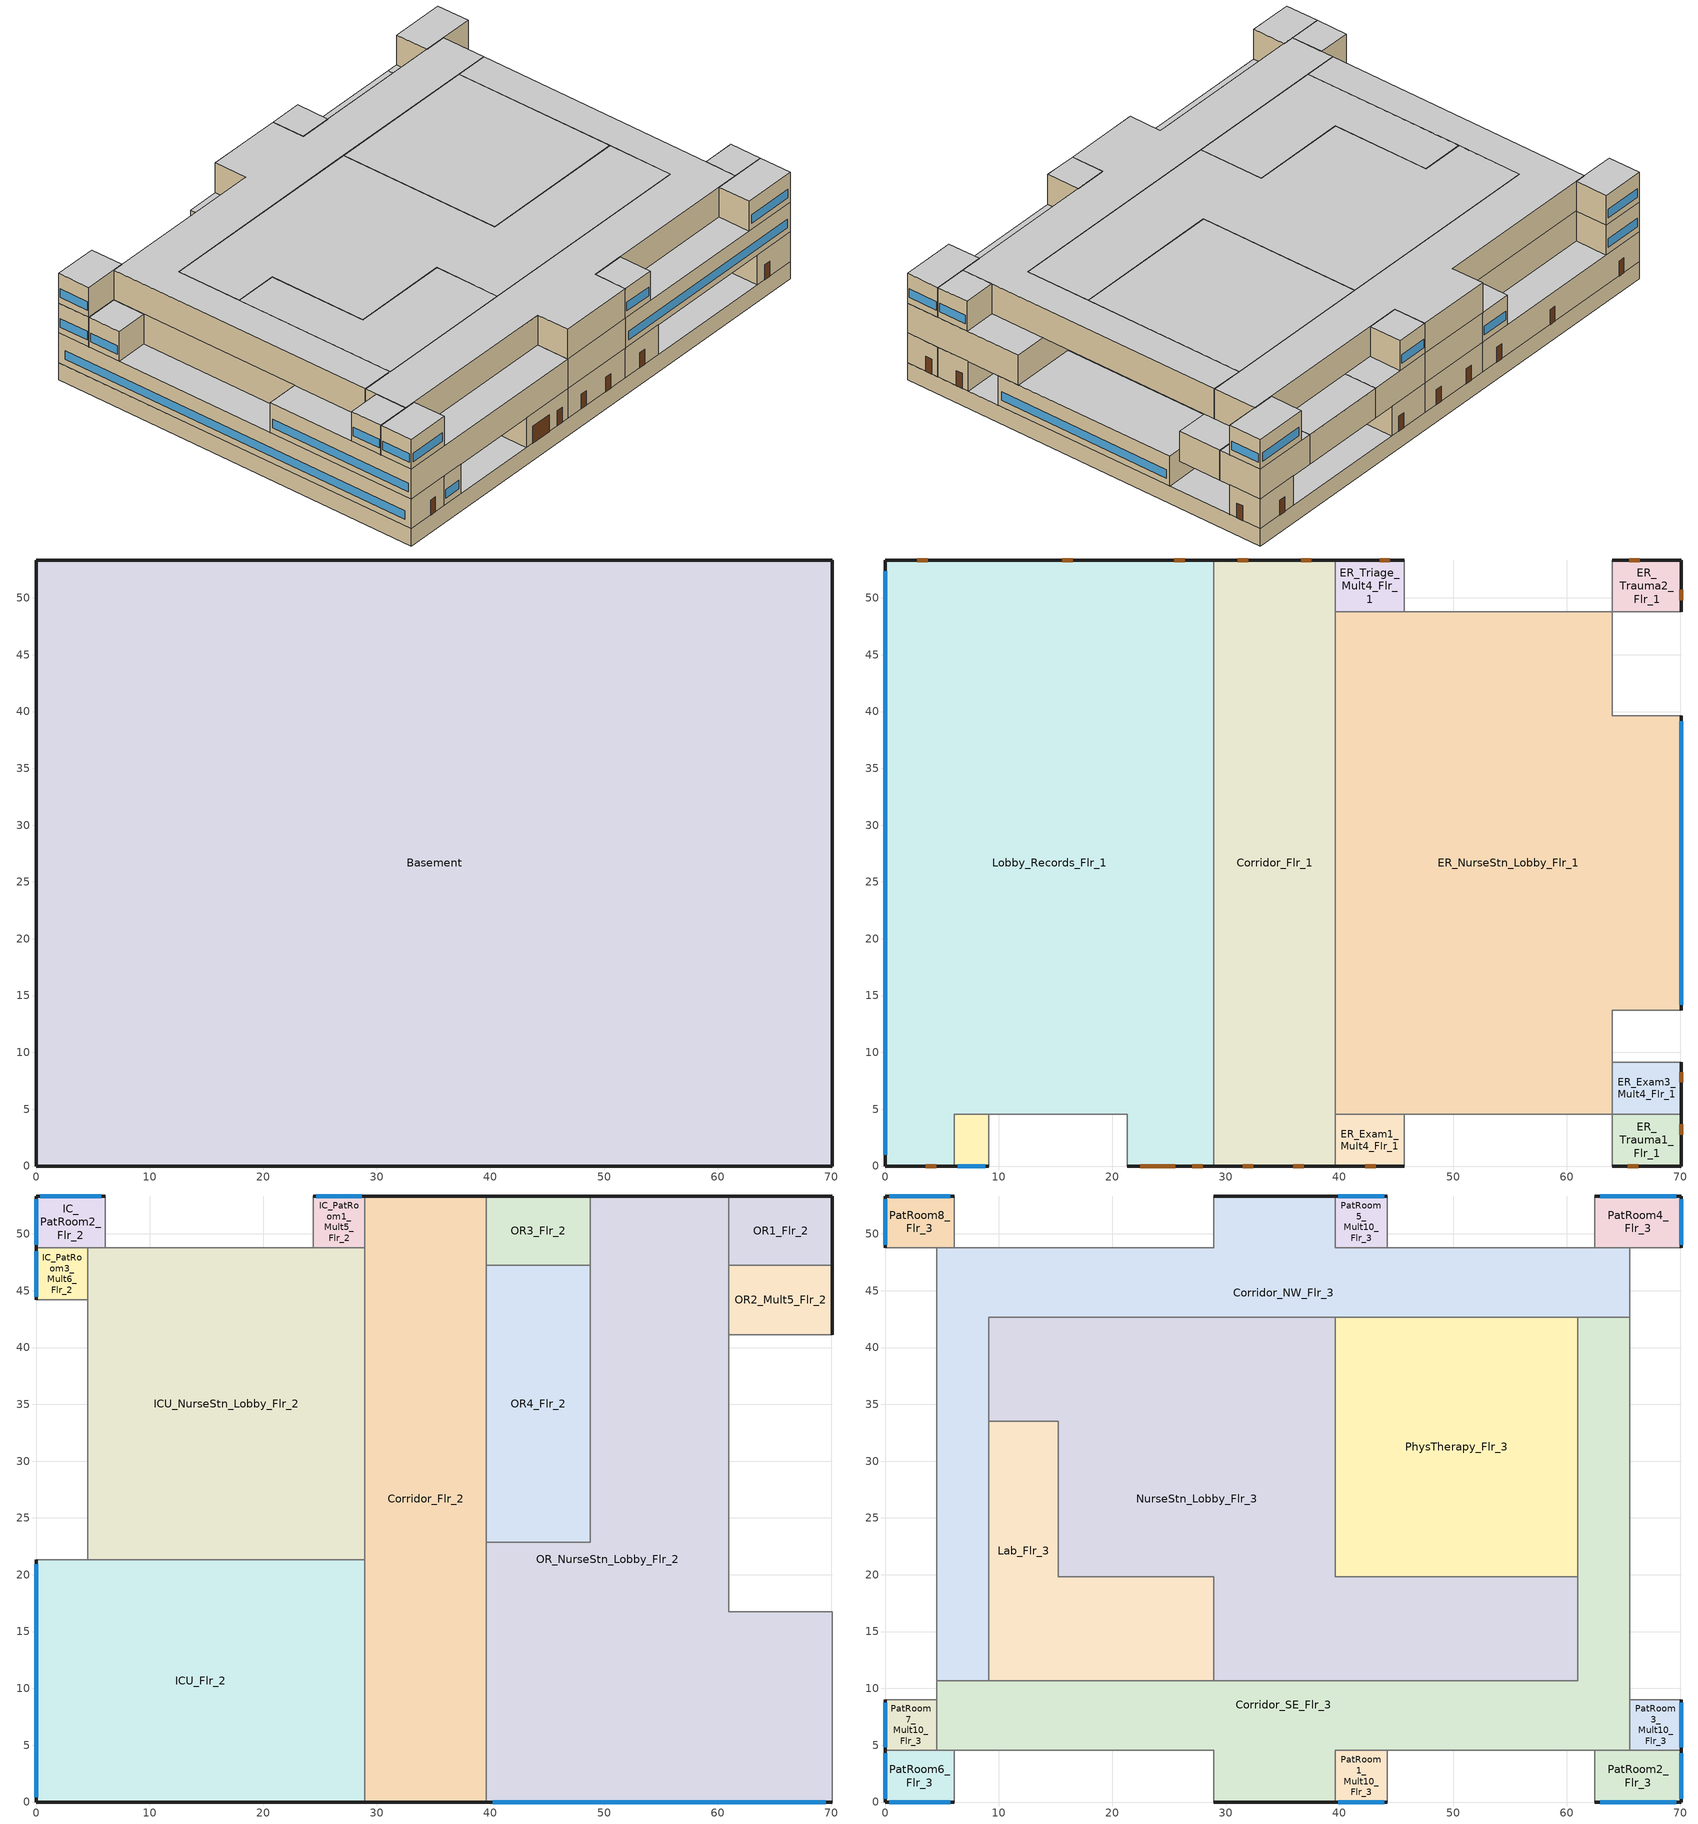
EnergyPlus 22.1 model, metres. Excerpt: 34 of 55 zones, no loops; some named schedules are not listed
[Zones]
Basement
 floor adiabatic (ext_slab_8in_with_carpet): 70.1,53.34 70.1,0 0,0 0,53.34 z-2.44
 wall ground (Basement_Wall_North_Cfactor): 70.1,53.34 0,53.34 z-2.44:0
 wall ground (Basement_Wall_East_Cfactor): 70.1,0 70.1,53.34 z-2.44:0
 wall ground (Basement_Wall_South_Cfactor): 0,0 70.1,0 z-2.44:0
 wall ground (Basement_Wall_West_Cfactor): 0,53.34 0,0 z-2.44:0
 ceiling adiabatic (int_slab_ceiling): 0,0 70.1,0 70.1,53.34 0,53.34 z0
ER_Exam1_Mult4_Flr_1
 floor adiabatic (int_slab_floor): 45.72,4.57 45.72,0 39.62,0 39.62,4.57 z0
 wall outside (nonres_ext_wall_grd): 39.62,0 45.72,0 z0:4.27
 wall adiabatic (int_wall): 45.72,0 45.72,4.57 39.62,4.57 39.62,0 z0:4.27
 door (Swinging Door_con): 42.29,0 43.2,0 z0:2.13
 ceiling adiabatic (int_slab_ceiling): 39.62,4.57 39.62,0 45.72,0 45.72,4.57 z4.27
ER_Trauma1_Flr_1
 floor adiabatic (int_slab_floor): 70.1,4.57 70.1,0 64.01,0 64.01,4.57 z0
 wall outside (nonres_ext_wall_grd): 64.01,0 70.1,0 70.1,4.57 z0:4.27
 wall adiabatic (int_wall): 70.1,4.57 64.01,4.57 64.01,0 z0:4.27
 door (Swinging Door_con): 70.1,2.76 70.1,3.67 / 65.38,0 66.29,0 z0:2.13
 ceiling adiabatic (int_slab_ceiling): 64.01,4.57 64.01,0 70.1,0 70.1,4.57 z4.27
ER_Exam3_Mult4_Flr_1
 floor adiabatic (int_slab_floor): 70.1,9.14 70.1,4.57 64.01,4.57 64.01,9.14 z0
 wall outside (nonres_ext_wall_grd): 70.1,4.57 70.1,9.14 z0:4.27
 wall adiabatic (int_wall): 70.1,9.14 64.01,9.14 64.01,4.57 70.1,4.57 z0:4.27
 door (Swinging Door_con): 70.1,7.36 70.1,8.27 z0:2.13
 ceiling adiabatic (int_slab_ceiling): 64.01,9.14 64.01,4.57 70.1,4.57 70.1,9.14 z4.27
ER_Trauma2_Flr_1
 floor adiabatic (int_slab_floor): 70.1,53.34 70.1,48.77 64.01,48.77 64.01,53.34 z0
 wall outside (nonres_ext_wall_grd): 70.1,48.77 70.1,53.34 64.01,53.34 z0:4.27
 wall adiabatic (int_wall): 64.01,53.34 64.01,48.77 70.1,48.77 z0:4.27
 door (Swinging Door_con): 70.1,49.79 70.1,50.7 / 66.43,53.34 65.52,53.34 z0:2.13
 ceiling adiabatic (int_slab_ceiling): 64.01,53.34 64.01,48.77 70.1,48.77 70.1,53.34 z4.27
ER_Triage_Mult4_Flr_1
 floor adiabatic (int_slab_floor): 45.72,53.34 45.72,48.77 39.62,48.77 39.62,53.34 z0
 wall outside (nonres_ext_wall_grd): 45.72,53.34 39.62,53.34 z0:4.27
 wall adiabatic (int_wall): 39.62,53.34 39.62,48.77 45.72,48.77 45.72,53.34 z0:4.27
 door (Swinging Door_con): 44.45,53.34 43.53,53.34 z0:2.13
 ceiling adiabatic (int_slab_ceiling): 39.62,53.34 39.62,48.77 45.72,48.77 45.72,53.34 z4.27
Office1_Mult4_Flr_1
 floor adiabatic (int_slab_floor): 9.14,4.57 9.14,0 6.1,0 6.1,4.57 z0
 wall outside (nonres_ext_wall_grd): 6.1,0 9.14,0 z0:4.27
 wall adiabatic (int_wall): 9.14,0 9.14,4.57 6.1,4.57 6.1,0 z0:4.27
 window (NonresWindow_U_0.456_SHGC_East_0.249): 6.41,0 8.84,0 z0.91:2.13
 ceiling adiabatic (int_slab_ceiling): 6.1,4.57 6.1,0 9.14,0 9.14,4.57 z4.27
Lobby_Records_Flr_1
 floor adiabatic (int_slab_floor): 0,0 0,53.34 28.96,53.34 28.96,0 21.34,0 21.34,4.57 6.1,4.57 6.1,0 z0
 wall outside (nonres_ext_wall_grd): 28.96,53.34 0,53.34 0,0 6.1,0 / 21.34,0 28.96,0 z0:4.27
 wall adiabatic (int_wall): 6.1,0 6.1,4.57 21.34,4.57 21.34,0 z0:4.27
 wall to Corridor_Flr_1 (Air_Wall): 28.96,15.24 28.96,53.34 z0:4.27
 wall to Corridor_Flr_1 (int_wall): 28.96,0 28.96,15.24 z0:4.27
 window (NonresWindow_U_0.248_SHGC_South_0.21): 0,52.34 0,1 z0.91:2.13
 door (Swinging Door_con): 3.59,0 4.5,0 / 27.05,0 27.97,0 / 26.37,53.34 25.46,53.34 / 3.75,53.34 2.84,53.34 / 16.51,53.34 15.59,53.34 z0:2.13
 door (Overhead Door_con): 22.48,0 25.53,0 z0:2.44
 ceiling adiabatic (int_slab_ceiling): 0,0 6.1,0 6.1,4.57 21.34,4.57 21.34,0 28.96,0 28.96,53.34 0,53.34 z4.27
Corridor_Flr_1
 floor adiabatic (int_slab_floor): 39.62,53.34 39.62,0 28.96,0 28.96,53.34 z0
 wall outside (nonres_ext_wall_grd): 39.62,53.34 28.96,53.34 / 28.96,0 39.62,0 z0:4.27
 wall adiabatic (int_wall): 39.62,0 39.62,53.34 z0:4.27
 door (Swinging Door_con): 35.95,0 36.87,0 / 31.97,53.34 31.05,53.34 / 31.5,0 32.41,0 / 37.53,53.34 36.62,53.34 z0:2.13
 ceiling adiabatic (int_slab_ceiling): 28.96,53.34 28.96,0 39.62,0 39.62,53.34 z4.27
ER_NurseStn_Lobby_Flr_1
 floor adiabatic (int_slab_floor): 39.62,4.57 39.62,48.77 64.01,48.77 64.01,39.62 70.1,39.62 70.1,13.72 64.01,13.72 64.01,4.57 z0
 wall outside (nonres_ext_wall_grd): 70.1,13.72 70.1,39.62 z0:4.27
 wall adiabatic (int_wall): 70.1,39.62 64.01,39.62 64.01,48.77 39.62,48.77 39.62,4.57 64.01,4.57 64.01,13.72 70.1,13.72 z0:4.27
 window (NonresWindow_U_0.248_SHGC_North_0.21): 70.1,14.2 70.1,39.14 z0.91:2.13
 ceiling adiabatic (int_slab_ceiling): 39.62,4.57 64.01,4.57 64.01,13.72 70.1,13.72 70.1,39.62 64.01,39.62 64.01,48.77 39.62,48.77 z4.27
OR1_Flr_2
 floor adiabatic (int_slab_floor): 70.1,53.34 70.1,47.24 60.96,47.24 60.96,53.34 z4.27
 wall outside (nonres_ext_wall_mid): 70.1,47.24 70.1,53.34 60.96,53.34 z4.27:8.54
 wall adiabatic (int_wall): 60.96,53.34 60.96,47.24 70.1,47.24 z4.27:8.54
 ceiling adiabatic (int_slab_ceiling): 60.96,53.34 60.96,47.24 70.1,47.24 70.1,53.34 z8.54
OR2_Mult5_Flr_2
 floor adiabatic (int_slab_floor): 70.1,47.24 70.1,41.15 60.96,41.15 60.96,47.24 z4.27
 wall outside (nonres_ext_wall_mid): 70.1,41.15 70.1,47.24 z4.27:8.54
 wall adiabatic (int_wall): 70.1,47.24 60.96,47.24 60.96,41.15 70.1,41.15 z4.27:8.54
 ceiling adiabatic (int_slab_ceiling): 60.96,47.24 60.96,41.15 70.1,41.15 70.1,47.24 z8.54
OR3_Flr_2
 floor adiabatic (int_slab_floor): 48.77,53.34 48.77,47.24 39.62,47.24 39.62,53.34 z4.27
 wall outside (nonres_ext_wall_mid): 48.77,53.34 39.62,53.34 z4.27:8.54
 wall adiabatic (int_wall): 39.62,53.34 39.62,47.24 48.77,47.24 48.77,53.34 z4.27:8.54
 ceiling adiabatic (int_slab_ceiling): 39.62,53.34 39.62,47.24 48.77,47.24 48.77,53.34 z8.54
OR4_Flr_2
 floor adiabatic (int_slab_floor): 48.77,47.24 48.77,22.86 39.62,22.86 39.62,47.24 z4.27
 wall adiabatic (int_wall): 48.77,47.24 39.62,47.24 39.62,22.86 48.77,22.86 48.77,47.24 z4.27:8.54
 ceiling adiabatic (int_slab_ceiling): 39.62,47.24 39.62,22.86 48.77,22.86 48.77,47.24 z8.54
IC_PatRoom1_Mult5_Flr_2
 floor adiabatic (int_slab_floor): 28.96,53.34 28.96,48.77 24.38,48.77 24.38,53.34 z4.27
 wall outside (nonres_ext_wall_mid): 28.96,53.34 24.38,53.34 z4.27:8.54
 wall adiabatic (int_wall): 24.38,53.34 24.38,48.77 28.96,48.77 28.96,53.34 z4.27:8.54
 window (NonresWindow_U_0.248_SHGC_West_0.21): 28.68,53.34 24.66,53.34 z5.18:6.4
 ceiling adiabatic (int_slab_ceiling): 24.38,53.34 24.38,48.77 28.96,48.77 28.96,53.34 z8.54
IC_PatRoom2_Flr_2
 floor adiabatic (int_slab_floor): 6.1,53.34 6.1,48.77 0,48.77 0,53.34 z4.27
 wall outside (nonres_ext_wall_mid): 6.1,53.34 0,53.34 0,48.77 z4.27:8.54
 wall adiabatic (int_wall): 0,48.77 6.1,48.77 6.1,53.34 z4.27:8.54
 window (NonresWindow_U_0.248_SHGC_West_0.21): 5.73,53.34 0.37,53.34 z5.18:6.4
 window (NonresWindow_U_0.248_SHGC_South_0.21): 0,53.07 0,49.04 z5.18:6.4
 ceiling adiabatic (int_slab_ceiling): 0,53.34 0,48.77 6.1,48.77 6.1,53.34 z8.54
IC_PatRoom3_Mult6_Flr_2
 floor adiabatic (int_slab_floor): 4.57,48.77 4.57,44.2 0,44.2 0,48.77 z4.27
 wall outside (nonres_ext_wall_mid): 0,48.77 0,44.2 z4.27:8.54
 wall adiabatic (int_wall): 0,44.2 4.57,44.2 4.57,48.77 0,48.77 z4.27:8.54
 window (NonresWindow_U_0.248_SHGC_South_0.21): 0,48.49 0,44.47 z5.18:6.4
 ceiling adiabatic (int_slab_ceiling): 0,48.77 0,44.2 4.57,44.2 4.57,48.77 z8.54
ICU_Flr_2
 floor adiabatic (int_slab_floor): 28.96,21.34 28.96,0 0,0 0,21.34 z4.27
 wall outside (nonres_ext_wall_mid): 0,21.34 0,0 28.96,0 z4.27:8.54
 wall adiabatic (int_wall): 28.96,0 28.96,21.34 0,21.34 z4.27:8.54
 window (NonresWindow_U_0.248_SHGC_South_0.21): 0,20.94 0,0.4 z5.18:6.4
 ceiling adiabatic (int_slab_ceiling): 0,21.34 0,0 28.96,0 28.96,21.34 z8.54
ICU_NurseStn_Lobby_Flr_2
 floor adiabatic (int_slab_floor): 4.57,21.34 4.57,48.77 28.96,48.77 28.96,21.34 z4.27
 wall adiabatic (int_wall): 28.96,48.77 4.57,48.77 4.57,21.34 28.96,21.34 28.96,48.77 z4.27:8.54
 ceiling adiabatic (int_slab_ceiling): 4.57,21.34 28.96,21.34 28.96,48.77 4.57,48.77 z8.54
Corridor_Flr_2
 floor adiabatic (int_slab_floor): 39.62,53.34 39.62,0 28.96,0 28.96,53.34 z4.27
 wall outside (nonres_ext_wall_mid): 39.62,53.34 28.96,53.34 / 28.96,0 39.62,0 z4.27:8.54
 wall adiabatic (int_wall): 39.62,0 39.62,53.34 / 28.96,53.34 28.96,0 z4.27:8.54
 ceiling adiabatic (int_slab_ceiling): 28.96,53.34 28.96,0 39.62,0 39.62,53.34 z8.54
OR_NurseStn_Lobby_Flr_2
 floor adiabatic (int_slab_floor): 39.62,0 39.62,22.86 48.77,22.86 48.77,53.34 60.96,53.34 60.96,16.76 70.1,16.76 70.1,0 z4.27
 wall outside (nonres_ext_wall_mid): 60.96,53.34 48.77,53.34 / 39.62,0 70.1,0 z4.27:8.54
 wall adiabatic (int_wall): 48.77,53.34 48.77,22.86 39.62,22.86 39.62,0 / 70.1,0 70.1,16.76 60.96,16.76 60.96,53.34 z4.27:8.54
 window (NonresWindow_U_0.456_SHGC_East_0.249): 40.2,0 69.53,0 z5.18:6.4
 ceiling adiabatic (int_slab_ceiling): 39.62,0 70.1,0 70.1,16.76 60.96,16.76 60.96,53.34 48.77,53.34 48.77,22.86 39.62,22.86 z8.54
PatRoom1_Mult10_Flr_3
 floor adiabatic (int_slab_floor): 44.2,4.57 44.2,0 39.62,0 39.62,4.57 z8.54
 wall outside (res_ext_wall_mid): 39.62,0 44.2,0 z8.54:12.8
 wall adiabatic (int_wall): 44.2,0 44.2,4.57 39.62,4.57 39.62,0 z8.54:12.8
 window (ResWindow_U_0.456_SHGC_East_0.249): 39.9,0 43.92,0 z9.45:10.67
 ceiling adiabatic (int_slab_ceiling): 39.62,4.57 39.62,0 44.2,0 44.2,4.57 z12.8
PatRoom2_Flr_3
 floor adiabatic (int_slab_floor): 70.1,4.57 70.1,0 62.48,0 62.48,4.57 z8.54
 wall outside (res_ext_wall_mid): 62.48,0 70.1,0 70.1,4.57 z8.54:12.8
 wall adiabatic (int_wall): 70.1,4.57 62.48,4.57 62.48,0 z8.54:12.8
 window (ResWindow_U_0.248_SHGC_North_0.21): 70.1,0.27 70.1,4.3 z9.45:10.67
 window (ResWindow_U_0.456_SHGC_East_0.249): 62.94,0 69.65,0 z9.45:10.67
 ceiling adiabatic (int_slab_ceiling): 62.48,4.57 62.48,0 70.1,0 70.1,4.57 z12.8
PatRoom3_Mult10_Flr_3
 floor adiabatic (int_slab_floor): 70.1,8.99 70.1,4.57 65.53,4.57 65.53,8.99 z8.54
 wall outside (res_ext_wall_mid): 70.1,4.57 70.1,8.99 z8.54:12.8
 wall adiabatic (int_wall): 70.1,8.99 65.53,8.99 65.53,4.57 70.1,4.57 z8.54:12.8
 window (ResWindow_U_0.248_SHGC_North_0.21): 70.1,4.84 70.1,8.73 z9.45:10.67
 ceiling adiabatic (int_slab_ceiling): 65.53,8.99 65.53,4.57 70.1,4.57 70.1,8.99 z12.8
PatRoom4_Flr_3
 floor adiabatic (int_slab_floor): 70.1,53.34 70.1,48.77 62.48,48.77 62.48,53.34 z8.54
 wall outside (res_ext_wall_mid): 70.1,48.77 70.1,53.34 62.48,53.34 z8.54:12.8
 wall adiabatic (int_wall): 62.48,53.34 62.48,48.77 70.1,48.77 z8.54:12.8
 window (ResWindow_U_0.248_SHGC_West_0.21): 69.65,53.34 62.94,53.34 z9.45:10.67
 window (ResWindow_U_0.248_SHGC_North_0.21): 70.1,49.04 70.1,53.07 z9.45:10.67
 ceiling adiabatic (int_slab_ceiling): 62.48,53.34 62.48,48.77 70.1,48.77 70.1,53.34 z12.8
PatRoom5_Mult10_Flr_3
 floor adiabatic (int_slab_floor): 44.2,53.34 44.2,48.77 39.62,48.77 39.62,53.34 z8.54
 wall outside (res_ext_wall_mid): 44.2,53.34 39.62,53.34 z8.54:12.8
 wall adiabatic (int_wall): 39.62,53.34 39.62,48.77 44.2,48.77 44.2,53.34 z8.54:12.8
 window (ResWindow_U_0.248_SHGC_West_0.21): 43.92,53.34 39.9,53.34 z9.45:10.67
 ceiling adiabatic (int_slab_ceiling): 39.62,53.34 39.62,48.77 44.2,48.77 44.2,53.34 z12.8
PhysTherapy_Flr_3
 floor adiabatic (int_slab_floor): 60.96,42.67 60.96,19.81 39.62,19.81 39.62,42.67 z8.54
 wall to Corridor_NW_Flr_3 (int_wall): 60.96,42.67 39.62,42.67 z8.54:12.8
 wall to Corridor_SE_Flr_3 (int_wall): 60.96,19.81 60.96,42.67 z8.54:12.8
 wall to NurseStn_Lobby_Flr_3 (int_wall): 39.62,42.67 39.62,19.81 60.96,19.81 z8.54:12.8
 ceiling adiabatic (int_slab_ceiling): 39.62,42.67 39.62,19.81 60.96,19.81 60.96,42.67 z12.8
PatRoom6_Flr_3
 floor adiabatic (int_slab_floor): 6.1,4.57 6.1,0 0,0 0,4.57 z8.54
 wall outside (res_ext_wall_mid): 0,4.57 0,0 6.1,0 z8.54:12.8
 wall adiabatic (int_wall): 6.1,0 6.1,4.57 0,4.57 z8.54:12.8
 window (ResWindow_U_0.456_SHGC_East_0.249): 0.37,0 5.73,0 z9.45:10.67
 window (ResWindow_U_0.248_SHGC_South_0.21): 0,4.3 0,0.27 z9.45:10.67
 ceiling adiabatic (int_slab_ceiling): 0,4.57 0,0 6.1,0 6.1,4.57 z12.8
PatRoom7_Mult10_Flr_3
 floor adiabatic (int_slab_floor): 4.57,8.99 4.57,4.57 0,4.57 0,8.99 z8.54
 wall outside (res_ext_wall_mid): 0,8.99 0,4.57 z8.54:12.8
 wall adiabatic (int_wall): 0,4.57 4.57,4.57 4.57,8.99 0,8.99 z8.54:12.8
 window (ResWindow_U_0.248_SHGC_South_0.21): 0,8.73 0,4.84 z9.45:10.67
 ceiling adiabatic (int_slab_ceiling): 0,8.99 0,4.57 4.57,4.57 4.57,8.99 z12.8
PatRoom8_Flr_3
 floor adiabatic (int_slab_floor): 6.1,53.34 6.1,48.77 0,48.77 0,53.34 z8.54
 wall outside (res_ext_wall_mid): 6.1,53.34 0,53.34 0,48.77 z8.54:12.8
 wall adiabatic (int_wall): 0,48.77 6.1,48.77 6.1,53.34 z8.54:12.8
 window (ResWindow_U_0.248_SHGC_West_0.21): 5.73,53.34 0.37,53.34 z9.45:10.67
 window (ResWindow_U_0.248_SHGC_South_0.21): 0,53.07 0,49.04 z9.45:10.67
 ceiling adiabatic (int_slab_ceiling): 0,53.34 0,48.77 6.1,48.77 6.1,53.34 z12.8
NurseStn_Lobby_Flr_3
 floor adiabatic (int_slab_floor): 9.14,42.67 39.62,42.67 39.62,19.81 60.96,19.81 60.96,10.67 28.96,10.67 28.96,19.81 15.24,19.81 15.24,33.53 9.14,33.53 z8.54
 wall to Corridor_NW_Flr_3 (Air_Wall): 39.62,42.67 9.14,42.67 9.14,33.53 z8.54:12.8
 wall to Corridor_SE_Flr_3 (Air_Wall): 28.96,10.67 60.96,10.67 60.96,19.81 z8.54:12.8
 wall to Lab_Flr_3 (int_wall): 9.14,33.53 15.24,33.53 15.24,19.81 28.96,19.81 28.96,10.67 z8.54:12.8
 ceiling adiabatic (int_slab_ceiling): 9.14,42.67 9.14,33.53 15.24,33.53 15.24,19.81 28.96,19.81 28.96,10.67 60.96,10.67 60.96,19.81 39.62,19.81 39.62,42.67 z12.8
Lab_Flr_3
 floor adiabatic (int_slab_floor): 9.14,33.53 15.24,33.53 15.24,19.81 28.96,19.81 28.96,10.67 9.14,10.67 z8.54
 wall to Corridor_SE_Flr_3 (int_wall): 9.14,10.67 28.96,10.67 z8.54:12.8
 wall to Corridor_NW_Flr_3 (int_wall): 9.14,33.58 9.14,10.67 z8.54:12.8
 ceiling adiabatic (int_slab_ceiling): 9.14,33.53 9.14,10.67 28.96,10.67 28.96,19.81 15.24,19.81 15.24,33.53 z12.8
Corridor_SE_Flr_3
 floor adiabatic (int_slab_floor): 4.57,4.57 4.57,10.67 60.96,10.67 60.96,42.67 65.53,42.67 65.53,4.57 39.62,4.57 39.62,0 28.96,0 28.96,4.57 z8.54
 wall outside (nonres_ext_wall_mid): 28.96,0 39.62,0 z8.54:12.8
 wall adiabatic (int_wall): 39.62,0 39.62,4.57 65.53,4.57 65.53,42.67 / 4.57,10.67 4.57,4.57 28.96,4.57 28.96,0 z8.54:12.8
 wall to Corridor_NW_Flr_3 (Air_Wall): 65.53,42.67 60.96,42.67 / 9.14,10.67 4.57,10.67 z8.54:12.8
 ceiling adiabatic (int_slab_ceiling): 4.57,4.57 28.96,4.57 28.96,0 39.62,0 39.62,4.57 65.53,4.57 65.53,42.67 60.96,42.67 60.96,10.67 4.57,10.67 z12.8
Corridor_NW_Flr_3
 floor adiabatic (int_slab_floor): 4.57,10.67 4.57,48.77 28.96,48.77 28.96,53.34 39.62,53.34 39.62,48.77 65.53,48.77 65.53,42.67 9.14,42.67 9.14,10.67 z8.54
 wall outside (nonres_ext_wall_mid): 39.62,53.34 28.96,53.34 z8.54:12.8
 wall adiabatic (int_wall): 65.53,42.67 65.53,48.77 39.62,48.77 39.62,53.34 / 28.96,53.34 28.96,48.77 4.57,48.77 4.57,10.67 z8.54:12.8
 ceiling adiabatic (int_slab_ceiling): 4.57,10.67 9.14,10.67 9.14,42.67 65.53,42.67 65.53,48.77 39.62,48.77 39.62,53.34 28.96,53.34 28.96,48.77 4.57,48.77 z12.8
[Building]
Hospital: North Axis {deg}=-90; Terrain=City; Loads Convergence Tolerance Value {W}=0.04; Temperature Convergence Tolerance Value {deltaC}=0.2; Solar Distribution=FullInteriorAndExterior; Maximum Number of Warmup Days=25; Minimum Number of Warmup Days=6
[Site:Location]
Site:Location=Tampa-MacDill.AFB_FL_USA WMO=747880; Latitude {N+ S-}=27.85; Longitude {W- E+}=-82.52; Time Zone Relative to GMT {GMT+/-}=-5; Elevation {m}=8
[SizingPeriod:DesignDay] Day of Month=21; Dry-Bulb Temperature Range Modifier Type=DefaultMultipliers; Humidity Condition Type=Wetbulb; Barometric Pressure {Pa}=101229; Rain {Yes/No}=No; Snow on ground {Yes/No}=No; Daylight Savings Time Indicator=No
Name | Month | Day Type | Maximum Dry-Bulb Temperature {C} | Daily Dry-Bulb Temperature Range {C} | Wetbulb at Maximum Dry-Bulb {C} | Wind Speed {m/s} design conditions vs. traditional 6.71 m/s (15 mph) | Wind Direction {Degrees; N=0, S=180} | Solar Model Indicator | Clearness {0.0 to 1.1} | Wind Speed {m/s} design conditions vs. traditional 3.35 m/s (7mph) | ASHRAE Clear Sky Optical Depth for Beam Irradiance (taub) | ASHRAE Clear Sky Optical Depth for Diffuse Irradiance (taud)
Tampa-MacDill.AFB_FL_USA Ann Htg 99.6% Condns DB | 1 | WinterDesignDay | 4.6 | 0 | 4.6 | 2.5 | 10 | ASHRAEClearSky | 0
Tampa-MacDill.AFB_FL_USA Ann Clg .4% Condns DB=>MWB | 8 | SummerDesignDay | 33.9 | 7.9 | 25.1 |  | 270 | ASHRAETau |  | 3.1 | 0.491 | 2.016
[Site:WaterMainsTemperature]
Calculation Method=Correlation; Annual average outdoor air temperature {C}=21.85; Maximum difference in monthly average outdoor air temperatures {C}=14.3
[Site:GroundTemperature:FCfactorMethod]
January Ground Temperature {C}=24.2; February Ground Temperature {C}=18.9; March Ground Temperature {C}=15.7; April Ground Temperature {C}=13.6; May Ground Temperature {C}=15.5; June Ground Temperature {C}=17.1; July Ground Temperature {C}=21.2; August Ground Temperature {C}=26.9; September Ground Temperature {C}=27.6; October Ground Temperature {C}=27.9; November Ground Temperature {C}=27.4; December Ground Temperature {C}=26.2
[Material:NoMass]
Opaque Door panel_con: MediumRough, 0.326273, 0.9, 0.7, 0.7
Overhead Door_con Panel: MediumRough, 0.418397, 0.9, 0.7, 0.7
CP02 CARPET PAD: VeryRough, 0.21648, 0.9, 0.7, 0.8
Air_Wall_Material: Rough, 0.207949, 0.9, 0.7
Nonres_Exterior_Wall_Insulation_grd: MediumSmooth, 0.725977, 0.9, 0.7, 0.7
Nonres_Exterior_Wall_Insulation_mid: MediumSmooth, 0.624472, 0.9, 0.7, 0.7
Res_Exterior_Wall_Insulation_mid: MediumSmooth, 0.790218, 0.9, 0.7, 0.7
[Construction]
Swinging Door_con: Opaque Door panel_con
Overhead Door_con: Overhead Door_con Panel
InteriorFurnishings: Std Wood 6inch
Air_Wall: Air_Wall_Material
int_wall: G01 13mm gypsum board, G01 13mm gypsum board
ext_slab_8in_with_carpet: 200mm Normalweight concrete floor, CP02 CARPET PAD
int_slab_floor: 100mm Normalweight concrete floor, CP02 CARPET PAD
int_slab_ceiling: CP02 CARPET PAD, 100mm Normalweight concrete floor
nonres_ext_wall_grd: 200mm Normalweight concrete wall, Nonres_Exterior_Wall_Insulation_grd, G01 13mm gypsum board
nonres_ext_wall_mid: 200mm Normalweight concrete wall, Nonres_Exterior_Wall_Insulation_mid, G01 13mm gypsum board
res_ext_wall_mid: 200mm Normalweight concrete wall, Res_Exterior_Wall_Insulation_mid, G01 13mm gypsum board
NonresWindow_U_0.248_SHGC_South_0.21: Nonres Window Glazing Layer South
NonresWindow_U_0.248_SHGC_North_0.21: Nonres Window Glazing Layer North
NonresWindow_U_0.456_SHGC_East_0.249: Nonres Window Glazing Layer East
NonresWindow_U_0.248_SHGC_West_0.21: Nonres Window Glazing Layer West
ResWindow_U_0.248_SHGC_South_0.21: Res Window Glazing Layer South
ResWindow_U_0.248_SHGC_North_0.21: Res Window Glazing Layer North
ResWindow_U_0.456_SHGC_East_0.249: Res Window Glazing Layer East
ResWindow_U_0.248_SHGC_West_0.21: Res Window Glazing Layer West
[Material]
Name | Roughness | Thickness {m} | Conductivity {W/m-K} | Density {kg/m3} | Specific Heat {J/kg-K} | Thermal Absorptance | Solar Absorptance | Visible Absorptance | Absorptance:Thermal | Absorptance:Solar | Absorptance:Visible
Std Wood 6inch | MediumSmooth | 0.15 | 0.12 | 540 | 1210 | 0.9 | 0.7 | 0.7
G01 13mm gypsum board | Smooth | 0.0127 | 0.16 | 800 | 1090 |  |  |  | 0.9 | 0.7 | 0.5
200mm Normalweight concrete wall; 200mm Normalweight concrete floor | MediumRough | 0.2032 | 2.31 | 2322 | 832
100mm Normalweight concrete floor | MediumRough | 0.1016 | 2.31 | 2322 | 832
[WindowMaterial:SimpleGlazingSystem]
Name | U-Factor {W/m2-K} | Solar Heat Gain Coefficient | Visible Transmittance
Nonres Window Glazing Layer South; Nonres Window Glazing Layer North; Nonres Window Glazing Layer West; Res Window Glazing Layer South; Res Window Glazing Layer North; Res Window Glazing Layer West | 1.40821 | 0.21 | 0.29
Nonres Window Glazing Layer East; Res Window Glazing Layer East | 2.58929 | 0.249 | 0.2739
[Construction:CfactorUndergroundWall] C-Factor {W/m2-K}=6.47292; Height {m}=2.439
Basement_Wall_North_Cfactor; Basement_Wall_East_Cfactor; Basement_Wall_South_Cfactor; Basement_Wall_West_Cfactor
[Exterior:FuelEquipment] Fuel Use Type=Electricity
Name | Schedule | Design Level {W}
Elevator_Lift_Running | elevator_running_sch | 266250
Elevator_Lift_Standby | elevator_standby_sch | 6400
Elevators_Lights_Fan | ELEV_LIGHT_FAN_SCH_ADD_DF | 421.26
[Zone] Type=1; Floor Area {m2}=autocalculate; Part of Total Floor Area=YES
Name | Multiplier | Ceiling Height {m} | Volume {m3}
Basement | 1 | 2.439 | 9120.27
ER_Exam1_Mult4_Flr_1; ER_Exam3_Mult4_Flr_1; ER_Triage_Mult4_Flr_1 | 4 | 4.2683 | 118.96
ER_Trauma1_Flr_1; ER_Trauma2_Flr_1; IC_PatRoom2_Flr_2; PatRoom6_Flr_3; PatRoom8_Flr_3 | 1 | 4.2683 | 118.96
Office1_Mult4_Flr_1 | 5 | 4.2683 | 59.5
Lobby_Records_Flr_1 | 1 | 4.2683 | 6294.92
Corridor_Flr_1; Corridor_Flr_2 | 1 | 4.2683 | 2428.79
ER_NurseStn_Lobby_Flr_1 | 1 | 4.2683 | 5273.95
OR1_Flr_2; OR3_Flr_2 | 1 | 4.2683 | 237.91
OR2_Mult5_Flr_2 | 5 | 4.2683 | 237.91
OR4_Flr_2 | 1 | 4.2683 | 951.7
IC_PatRoom1_Mult5_Flr_2 | 5 | 4.2683 | 89.21
IC_PatRoom3_Mult6_Flr_2 | 6 | 4.2683 | 89.21
ICU_Flr_2 | 1 | 4.2683 | 2637.63
ICU_NurseStn_Lobby_Flr_2 | 1 | 4.2683 | 2854.51
OR_NurseStn_Lobby_Flr_2 | 1 | 4.2683 | 4322.24
PatRoom1_Mult10_Flr_3; PatRoom5_Mult10_Flr_3 | 10 | 4.2683 | 89.21
PatRoom2_Flr_3; PatRoom4_Flr_3 | 1 | 4.2683 | 148.71
PatRoom3_Mult10_Flr_3; PatRoom7_Mult10_Flr_3 | 10 | 4.2683 | 86.26
PhysTherapy_Flr_3 | 1 | 4.2683 | 2081.82
NurseStn_Lobby_Flr_3 | 1 | 4.2683 | 3866.25
Lab_Flr_3 | 1 | 4.2683 | 1129.43
Corridor_SE_Flr_3; Corridor_NW_Flr_3 | 1 | 4.2683 | 2418.88
[InternalMass] Construction=InteriorFurnishings
Name | Zone or ZoneList | Surface Area {m2}
Basement_InternalMass_1 | Basement | 7478.69
ER_Exam1_Mult4_Flr_1_InternalMass_1 | ER_Exam1_Mult4_Flr_1 | 55.7418
ER_Trauma1_Flr_1_InternalMass_1 | ER_Trauma1_Flr_1 | 55.7418
ER_Exam3_Mult4_Flr_1_InternalMass_1 | ER_Exam3_Mult4_Flr_1 | 55.7418
ER_Trauma2_Flr_1_InternalMass_1 | ER_Trauma2_Flr_1 | 55.7418
ER_Triage_Mult4_Flr_1_InternalMass_1 | ER_Triage_Mult4_Flr_1 | 55.7418
Office1_Mult4_Flr_1_InternalMass_1 | Office1_Mult4_Flr_1 | 27.8709
Lobby_Records_Flr_1_InternalMass_1 | Lobby_Records_Flr_1 | 2949.62
Corridor_Flr_1_InternalMass_1 | Corridor_Flr_1 | 1138.06
ER_NurseStn_Lobby_Flr_1_InternalMass_1 | ER_NurseStn_Lobby_Flr_1 | 2471.22
OR1_Flr_2_InternalMass_1 | OR1_Flr_2 | 111.4836
OR2_Mult5_Flr_2_InternalMass_1 | OR2_Mult5_Flr_2 | 111.4836
OR3_Flr_2_InternalMass_1 | OR3_Flr_2 | 111.4836
OR4_Flr_2_InternalMass_1 | OR4_Flr_2 | 445.9346
IC_PatRoom1_Mult5_Flr_2_InternalMass_1 | IC_PatRoom1_Mult5_Flr_2 | 41.8064
IC_PatRoom2_Flr_2_InternalMass_1 | IC_PatRoom2_Flr_2 | 55.7418
IC_PatRoom3_Mult6_Flr_2_InternalMass_1 | IC_PatRoom3_Mult6_Flr_2 | 41.8064
ICU_Flr_2_InternalMass_1 | ICU_Flr_2 | 1235.93
ICU_NurseStn_Lobby_Flr_2_InternalMass_1 | ICU_NurseStn_Lobby_Flr_2 | 1337.54
Corridor_Flr_2_InternalMass_1 | Corridor_Flr_2 | 1138.06
OR_NurseStn_Lobby_Flr_2_InternalMass_1 | OR_NurseStn_Lobby_Flr_2 | 2025.29
PatRoom1_Mult10_Flr_3_InternalMass_1 | PatRoom1_Mult10_Flr_3 | 41.8064
PatRoom2_Flr_3_InternalMass_1 | PatRoom2_Flr_3 | 69.6773
PatRoom3_Mult10_Flr_3_InternalMass_1 | PatRoom3_Mult10_Flr_3 | 40.4165
PatRoom4_Flr_3_InternalMass_1 | PatRoom4_Flr_3 | 69.6773
PatRoom5_Mult10_Flr_3_InternalMass_1 | PatRoom5_Mult10_Flr_3 | 41.8064
PhysTherapy_Flr_3_InternalMass_1 | PhysTherapy_Flr_3 | 975.4819
PatRoom6_Flr_3_InternalMass_1 | PatRoom6_Flr_3 | 55.7418
PatRoom7_Mult10_Flr_3_InternalMass_1 | PatRoom7_Mult10_Flr_3 | 40.4165
PatRoom8_Flr_3_InternalMass_1 | PatRoom8_Flr_3 | 55.7418
NurseStn_Lobby_Flr_3_InternalMass_1 | NurseStn_Lobby_Flr_3 | 1811.61
Lab_Flr_3_InternalMass_1 | Lab_Flr_3 | 529.5473
Corridor_SE_Flr_3_InternalMass_1 | Corridor_SE_Flr_3 | 1133.42
Corridor_NW_Flr_3_InternalMass_1 | Corridor_NW_Flr_3 | 1133.42
[People] Number of People Calculation Method=People; Fraction Radiant=0.3; Sensible Heat Fraction=AUTOCALCULATE; Activity Level Schedule=ACTIVITY_SCH; Enable ASHRAE 55 Comfort Warnings=No; Mean Radiant Temperature Calculation Type=ZoneAveraged; Work Efficiency Schedule=WORK_EFF_SCH; Clothing Insulation Calculation Method=ClothingInsulationSchedule; Clothing Insulation Schedule=CLOTHING_SCH; Air Velocity Schedule=AIR_VELO_SCH; Thermal Comfort Model 1 Type=FANGER
Name | Zone or ZoneList or Space or SpaceList | Number of People Schedule | Number of People
Basement | Basement | BLDG_OCC_SCH | 100.5885
ER_Exam1_Mult4_Flr_1 | ER_Exam1_Mult4_Flr_1 | BLDG_OCC_EXTD_SCH | 5.9976
ER_Trauma1_Flr_1 | ER_Trauma1_Flr_1 | BLDG_OCC_EXTD_SCH | 5.9976
ER_Exam3_Mult4_Flr_1 | ER_Exam3_Mult4_Flr_1 | BLDG_OCC_EXTD_SCH | 5.9976
ER_Trauma2_Flr_1 | ER_Trauma2_Flr_1 | BLDG_OCC_EXTD_SCH | 5.9976
ER_Triage_Mult4_Flr_1 | ER_Triage_Mult4_Flr_1 | BLDG_OCC_EXTD_SCH | 5.9976
Office1_Mult4_Flr_1 | Office1_Mult4_Flr_1 | BLDG_OCC_SCH | 1.05
Lobby_Records_Flr_1 | Lobby_Records_Flr_1 | BLDG_OCC_SCH | 21.1586
Corridor_Flr_1 | Corridor_Flr_1 | BLDG_OCC_EXTD_SCH | 30.62491
ER_NurseStn_Lobby_Flr_1 | ER_NurseStn_Lobby_Flr_1 | BLDG_OCC_EXTD_SCH | 17.7269
OR1_Flr_2 | OR1_Flr_2 | BLDG_OCC_SCH | 2.9988
OR2_Mult5_Flr_2 | OR2_Mult5_Flr_2 | BLDG_OCC_SCH | 2.9988
OR3_Flr_2 | OR3_Flr_2 | BLDG_OCC_SCH | 2.9988
OR4_Flr_2 | OR4_Flr_2 | BLDG_OCC_SCH | 11.9956
IC_PatRoom1_Mult5_Flr_2 | IC_PatRoom1_Mult5_Flr_2 | BLDG_OCC_EXTD_SCH | 1.1244
IC_PatRoom2_Flr_2 | IC_PatRoom2_Flr_2 | BLDG_OCC_EXTD_SCH | 1.4994
IC_PatRoom3_Mult6_Flr_2 | IC_PatRoom3_Mult6_Flr_2 | BLDG_OCC_EXTD_SCH | 1.1244
ICU_Flr_2 | ICU_Flr_2 | BLDG_OCC_EXTD_SCH | 33.2462
ICU_NurseStn_Lobby_Flr_2 | ICU_NurseStn_Lobby_Flr_2 | BLDG_OCC_EXTD_SCH | 9.5946
Corridor_Flr_2 | Corridor_Flr_2 | BLDG_OCC_EXTD_SCH | 6.1228
OR_NurseStn_Lobby_Flr_2 | OR_NurseStn_Lobby_Flr_2 | BLDG_OCC_EXTD_SCH | 14.528
PatRoom1_Mult10_Flr_3 | PatRoom1_Mult10_Flr_3 | BLDG_OCC_EXTD_SCH | 1.1244
PatRoom2_Flr_3 | PatRoom2_Flr_3 | BLDG_OCC_EXTD_SCH | 1.8744
PatRoom3_Mult10_Flr_3 | PatRoom3_Mult10_Flr_3 | BLDG_OCC_EXTD_SCH | 1.0873
PatRoom4_Flr_3 | PatRoom4_Flr_3 | BLDG_OCC_EXTD_SCH | 1.8744
PatRoom5_Mult10_Flr_3 | PatRoom5_Mult10_Flr_3 | BLDG_OCC_EXTD_SCH | 1.1244
PhysTherapy_Flr_3 | PhysTherapy_Flr_3 | BLDG_OCC_SCH | 26.2404
PatRoom6_Flr_3 | PatRoom6_Flr_3 | BLDG_OCC_EXTD_SCH | 1.4994
PatRoom7_Mult10_Flr_3 | PatRoom7_Mult10_Flr_3 | BLDG_OCC_EXTD_SCH | 1.0873
PatRoom8_Flr_3 | PatRoom8_Flr_3 | BLDG_OCC_EXTD_SCH | 1.4994
NurseStn_Lobby_Flr_3 | NurseStn_Lobby_Flr_3 | BLDG_OCC_EXTD_SCH | 12.9952
Lab_Flr_3 | Lab_Flr_3 | BLDG_OCC_SCH | 14.2446
Corridor_SE_Flr_3 | Corridor_SE_Flr_3 | BLDG_OCC_EXTD_SCH | 6.0978
Corridor_NW_Flr_3 | Corridor_NW_Flr_3 | BLDG_OCC_EXTD_SCH | 6.0978
[Lights] Design Level Calculation Method=Watts/Area; Return Air Fraction=0; Fraction Radiant=0.7; Fraction Visible=0.2; Fraction Replaceable=1; Return Air Fraction Calculated from Plenum Temperature=No
Name | Zone or ZoneList or Space or SpaceList | Schedule | Watts per Zone Floor Area {W/m2}
Basement_Lights | Basement | ltg_sch0_basement | 6.40953
ER_Exam1_Mult4_Flr_1_Lights | ER_Exam1_Mult4_Flr_1 | ltg_sch2_er | 13.6002
ER_Trauma1_Flr_1_Lights | ER_Trauma1_Flr_1 | ltg_sch2_er | 13.6002
ER_Exam3_Mult4_Flr_1_Lights | ER_Exam3_Mult4_Flr_1 | ltg_sch2_er | 13.6002
ER_Trauma2_Flr_1_Lights | ER_Trauma2_Flr_1 | ltg_sch2_er | 13.6002
ER_Triage_Mult4_Flr_1_Lights | ER_Triage_Mult4_Flr_1 | ltg_sch2_er | 13.6002
Office1_Mult4_Flr_1_Lights | Office1_Mult4_Flr_1 | ltg_sch1_office | 7.46477
Lobby_Records_Flr_1_Lights | Lobby_Records_Flr_1 | ltg_sch3_record | 7.93515
Corridor_Flr_1_Lights | Corridor_Flr_1 | ltg_sch4_corridor | 6.11427
ER_NurseStn_Lobby_Flr_1_Lights | ER_NurseStn_Lobby_Flr_1 | ltg_sch5_nursestn_lobby1 | 9.83713
OR1_Flr_2_Lights | OR1_Flr_2 | ltg_sch6_or | 23.6214
OR2_Mult5_Flr_2_Lights | OR2_Mult5_Flr_2 | ltg_sch6_or | 23.6214
OR3_Flr_2_Lights | OR3_Flr_2 | ltg_sch6_or | 23.6214
OR4_Flr_2_Lights | OR4_Flr_2 | ltg_sch6_or | 23.6214
IC_PatRoom1_Mult5_Flr_2_Lights | IC_PatRoom1_Mult5_Flr_2 | ltg_sch7_ic | 12.06633
IC_PatRoom2_Flr_2_Lights | IC_PatRoom2_Flr_2 | ltg_sch7_ic | 12.06633
IC_PatRoom3_Mult6_Flr_2_Lights | IC_PatRoom3_Mult6_Flr_2 | ltg_sch7_ic | 12.06633
ICU_Flr_2_Lights | ICU_Flr_2 | ltg_sch7_ic | 12.06633
ICU_NurseStn_Lobby_Flr_2_Lights | ICU_NurseStn_Lobby_Flr_2 | ltg_sch8_nursstn | 10.9415
Corridor_Flr_2_Lights | Corridor_Flr_2 | ltg_sch4_corridor | 6.11427
OR_NurseStn_Lobby_Flr_2_Lights | OR_NurseStn_Lobby_Flr_2 | ltg_sch9_nursestn_lobby2 | 9.284939
PatRoom1_Mult10_Flr_3_Lights | PatRoom1_Mult10_Flr_3 | ltg_sch10_patient_room | 7.976048
PatRoom2_Flr_3_Lights | PatRoom2_Flr_3 | ltg_sch10_patient_room | 7.976048
PatRoom3_Mult10_Flr_3_Lights | PatRoom3_Mult10_Flr_3 | ltg_sch10_patient_room | 7.976048
PatRoom4_Flr_3_Lights | PatRoom4_Flr_3 | ltg_sch10_patient_room | 7.976048
PatRoom5_Mult10_Flr_3_Lights | PatRoom5_Mult10_Flr_3 | ltg_sch10_patient_room | 7.976048
PhysTherapy_Flr_3_Lights | PhysTherapy_Flr_3 | ltg_sch11_physical_therapy | 8.38508
PatRoom6_Flr_3_Lights | PatRoom6_Flr_3 | ltg_sch10_patient_room | 7.976048
PatRoom7_Mult10_Flr_3_Lights | PatRoom7_Mult10_Flr_3 | ltg_sch10_patient_room | 7.976048
PatRoom8_Flr_3_Lights | PatRoom8_Flr_3 | ltg_sch10_patient_room | 7.976048
NurseStn_Lobby_Flr_3_Lights | NurseStn_Lobby_Flr_3 | ltg_sch9_nursestn_lobby2 | 9.284939
Lab_Flr_3_Lights | Lab_Flr_3 | ltg_sch12_lab | 12.3731
Corridor_SE_Flr_3_Lights | Corridor_SE_Flr_3 | ltg_sch4_corridor | 6.11427
Corridor_NW_Flr_3_Lights | Corridor_NW_Flr_3 | ltg_sch4_corridor | 6.11427
[ElectricEquipment] Design Level Calculation Method=EquipmentLevel; Fraction Latent=0; Fraction Radiant=0.5; Fraction Lost=0
Name | Zone or ZoneList or Space or SpaceList | Schedule | Design Level {W}
Basement_MiscPlug_Equip | Basement | BLDG_EQUIP_SCH | 30176.5
ER_Exam1_Mult4_Flr_1_MiscPlug_Equip | ER_Exam1_Mult4_Flr_1 | BLDG_EQUIP_EXTD_SCH | 449.8365
ER_Trauma1_Flr_1_MiscPlug_Equip | ER_Trauma1_Flr_1 | BLDG_EQUIP_EXTD_SCH | 1199.56
ER_Exam3_Mult4_Flr_1_MiscPlug_Equip | ER_Exam3_Mult4_Flr_1 | BLDG_EQUIP_EXTD_SCH | 449.8365
ER_Trauma2_Flr_1_MiscPlug_Equip | ER_Trauma2_Flr_1 | BLDG_EQUIP_EXTD_SCH | 1199.56
ER_Triage_Mult4_Flr_1_MiscPlug_Equip | ER_Triage_Mult4_Flr_1 | BLDG_EQUIP_EXTD_SCH | 599.9803
Office1_Mult4_Flr_1_MiscPlug_Equip | Office1_Mult4_Flr_1 | BLDG_EQUIP_SCH | 164.9958
Lobby_Records_Flr_1_MiscPlug_Equip | Lobby_Records_Flr_1 | BLDG_EQUIP_SCH | 1592.8
ER_NurseStn_Lobby_Flr_1_MiscPlug_Equip | ER_NurseStn_Lobby_Flr_1 | BLDG_EQUIP_EXTD_SCH | 18077
OR1_Flr_2_MiscPlug_Equip | OR1_Flr_2 | BLDG_EQUIP_SCH | 2399.13
OR2_Mult5_Flr_2_MiscPlug_Equip | OR2_Mult5_Flr_2 | BLDG_EQUIP_SCH | 2399.13
OR3_Flr_2_MiscPlug_Equip | OR3_Flr_2 | BLDG_EQUIP_SCH | 2399.13
OR4_Flr_2_MiscPlug_Equip | OR4_Flr_2 | BLDG_EQUIP_SCH | 9596.51
IC_PatRoom1_Mult5_Flr_2_MiscPlug_Equip | IC_PatRoom1_Mult5_Flr_2 | BLDG_EQUIP_EXTD_SCH | 674.7548
IC_PatRoom2_Flr_2_MiscPlug_Equip | IC_PatRoom2_Flr_2 | BLDG_EQUIP_EXTD_SCH | 899.673
IC_PatRoom3_Mult6_Flr_2_MiscPlug_Equip | IC_PatRoom3_Mult6_Flr_2 | BLDG_EQUIP_EXTD_SCH | 674.7548
ICU_Flr_2_MiscPlug_Equip | ICU_Flr_2 | BLDG_EQUIP_EXTD_SCH | 19947.9
ICU_NurseStn_Lobby_Flr_2_MiscPlug_Equip | ICU_NurseStn_Lobby_Flr_2 | BLDG_EQUIP_EXTD_SCH | 14391.9
OR_NurseStn_Lobby_Flr_2_MiscPlug_Equip | OR_NurseStn_Lobby_Flr_2 | BLDG_EQUIP_EXTD_SCH | 11331.5
PatRoom1_Mult10_Flr_3_MiscPlug_Equip | PatRoom1_Mult10_Flr_3 | BLDG_EQUIP_EXTD_SCH | 449.8365
PatRoom2_Flr_3_MiscPlug_Equip | PatRoom2_Flr_3 | BLDG_EQUIP_EXTD_SCH | 749.7275
PatRoom3_Mult10_Flr_3_MiscPlug_Equip | PatRoom3_Mult10_Flr_3 | BLDG_EQUIP_EXTD_SCH | 434.8813
PatRoom4_Flr_3_MiscPlug_Equip | PatRoom4_Flr_3 | BLDG_EQUIP_EXTD_SCH | 749.7275
PatRoom5_Mult10_Flr_3_MiscPlug_Equip | PatRoom5_Mult10_Flr_3 | BLDG_EQUIP_EXTD_SCH | 449.8365
PhysTherapy_Flr_3_MiscPlug_Equip | PhysTherapy_Flr_3 | BLDG_EQUIP_SCH | 7872.14
PatRoom6_Flr_3_MiscPlug_Equip | PatRoom6_Flr_3 | BLDG_EQUIP_EXTD_SCH | 599.782
PatRoom7_Mult10_Flr_3_MiscPlug_Equip | PatRoom7_Mult10_Flr_3 | BLDG_EQUIP_EXTD_SCH | 434.8813
PatRoom8_Flr_3_MiscPlug_Equip | PatRoom8_Flr_3 | BLDG_EQUIP_EXTD_SCH | 599.782
NurseStn_Lobby_Flr_3_MiscPlug_Equip | NurseStn_Lobby_Flr_3 | BLDG_EQUIP_EXTD_SCH | 10136
Lab_Flr_3_MiscPlug_Equip | Lab_Flr_3 | BLDG_EQUIP_SCH | 11395.9
[Exterior:Lights]
Exterior_Lights: Schedule=Exterior_Lgt_ALWAYS_ON; Design Level {W}=7940.01; Control Option=AstronomicalClock
[Daylighting:Controls]
Lobby_Records_Flr_1_DaylCtrl: Zone or Space=Lobby_Records_Flr_1; Daylighting Method=SplitFlux; Availability Schedule=DaylightAvailSch; Lighting Control Type=Continuousoff; Minimum Input Power Fraction for Continuous or ContinuousOff Dimming Control=0.2; Minimum Light Output Fraction for Continuous or ContinuousOff Dimming Control=0.2; Number of Stepped Control Steps=3; Probability Lighting will be Reset When Needed in Manual Stepped Control=1; Glare Calculation Daylighting Reference Point=Lobby_Records_Flr_1_DaylRefPt1; Glare Calculation Azimuth Angle of View Direction Clockwise from Zone y-Axis {deg}=270; Maximum Allowable Discomfort Glare Index=22; Daylighting Reference Point 1=Lobby_Records_Flr_1_DaylRefPt1; Fraction of Lights Controlled by Reference Point 1=0.15; Illuminance Setpoint at Reference Point 1 {lux}=269
[ZoneInfiltration:DesignFlowRate] Schedule=INFIL_SCH_PNNL; Design Flow Rate Calculation Method=Flow/ExteriorWallArea; Flow per Exterior Surface Area {m3/s-m2}=0.000256308; Constant Term Coefficient=0; Temperature Term Coefficient=0; Velocity Term Coefficient=0.224; Velocity Squared Term Coefficient=0
Name | Zone or ZoneList
Basement_Infiltration | Basement
ER_Exam1_Mult4_Flr_1_Infiltration | ER_Exam1_Mult4_Flr_1
ER_Trauma1_Flr_1_Infiltration | ER_Trauma1_Flr_1
ER_Exam3_Mult4_Flr_1_Infiltration | ER_Exam3_Mult4_Flr_1
ER_Trauma2_Flr_1_Infiltration | ER_Trauma2_Flr_1
ER_Triage_Mult4_Flr_1_Infiltration | ER_Triage_Mult4_Flr_1
Office1_Mult4_Flr_1_Infiltration | Office1_Mult4_Flr_1
Lobby_Records_Flr_1_Infiltration | Lobby_Records_Flr_1
Corridor_Flr_1_Infiltration | Corridor_Flr_1
ER_NurseStn_Lobby_Flr_1_Infiltration | ER_NurseStn_Lobby_Flr_1
OR1_Flr_2_Infiltration | OR1_Flr_2
OR2_Mult5_Flr_2_Infiltration | OR2_Mult5_Flr_2
OR3_Flr_2_Infiltration | OR3_Flr_2
OR4_Flr_2_Infiltration | OR4_Flr_2
IC_PatRoom1_Mult5_Flr_2_Infiltration | IC_PatRoom1_Mult5_Flr_2
IC_PatRoom2_Flr_2_Infiltration | IC_PatRoom2_Flr_2
IC_PatRoom3_Mult6_Flr_2_Infiltration | IC_PatRoom3_Mult6_Flr_2
ICU_Flr_2_Infiltration | ICU_Flr_2
ICU_NurseStn_Lobby_Flr_2_Infiltration | ICU_NurseStn_Lobby_Flr_2
Corridor_Flr_2_Infiltration | Corridor_Flr_2
OR_NurseStn_Lobby_Flr_2_Infiltration | OR_NurseStn_Lobby_Flr_2
PatRoom1_Mult10_Flr_3_Infiltration | PatRoom1_Mult10_Flr_3
PatRoom2_Flr_3_Infiltration | PatRoom2_Flr_3
PatRoom3_Mult10_Flr_3_Infiltration | PatRoom3_Mult10_Flr_3
PatRoom4_Flr_3_Infiltration | PatRoom4_Flr_3
PatRoom5_Mult10_Flr_3_Infiltration | PatRoom5_Mult10_Flr_3
PhysTherapy_Flr_3_Infiltration | PhysTherapy_Flr_3
PatRoom6_Flr_3_Infiltration | PatRoom6_Flr_3
PatRoom7_Mult10_Flr_3_Infiltration | PatRoom7_Mult10_Flr_3
PatRoom8_Flr_3_Infiltration | PatRoom8_Flr_3
NurseStn_Lobby_Flr_3_Infiltration | NurseStn_Lobby_Flr_3
Lab_Flr_3_Infiltration | Lab_Flr_3
Corridor_SE_Flr_3_Infiltration | Corridor_SE_Flr_3
Corridor_NW_Flr_3_Infiltration | Corridor_NW_Flr_3
[Schedule:Compact]
elevator_running_sch: Through: 12/31, For: SummerDesignDay, Until: 24:00, 0.13681, For: WinterDesignDay, Until: 24:00, 0.02513, For: Weekdays, Until: 01:00, 0.02513, Until: 02:00, 0.02513, Until: 03:00, 0.02513, Until: 04:00, 0.02513, Until: 05:00, 0.02513, Until: 06:00, 0.02513, Until: 07:00, 0.0603, Until: 08:00, 0.13681, Until: 09:00, 0.13681, Until: 10:00, 0.0603, Until: 11:00, 0.0603, Until: 12:00, 0.13681, Until: 13:00, 0.0603, Until: 14:00, 0.0603, Until: 15:00, 0.0603, Until: 16:00, 0.0603, Until: 17:00, 0.13681, Until: 18:00, 0.13681, Until: 19:00, 0.13681, Until: 20:00, 0.0603, Until: 21:00, 0.02513, Until: 22:00, 0.02513, Until: 23:00, 0.02513, Until: 24:00, 0.02513, For: Saturday, Until: 01:00, 0.02513, Until: 02:00, 0.02513, Until: 03:00, 0.02513, Until: 04:00, 0.02513, Until: 05:00, 0.02513, Until: 06:00, 0.02513, Until: 07:00, 0.0603, Until: 08:00, 0.13681, Until: 09:00, 0.13681, Until: 10:00, 0.0603, Until: 11:00, 0.0603, Until: 12:00, 0.13681, Until: 13:00, 0.0603, Until: 14:00, 0.0603, Until: 15:00, 0.0603, Until: 16:00, 0.0603, Until: 17:00, 0.13681, Until: 18:00, 0.13681, Until: 19:00, 0.13681, Until: 20:00, 0.0603, Until: 21:00, 0.02513, Until: 22:00, 0.02513, Until: 23:00, 0.02513, Until: 24:00, 0.02513, For: Sunday Holidays AllOtherDays, Until: 01:00, 0.02513, Until: 02:00, 0.02513, Until: 03:00, 0.02513, Until: 04:00, 0.02513, Until: 05:00, 0.02513, Until: 06:00, 0.02513, Until: 07:00, 0.0603, Until: 08:00, 0.13681, Until: 09:00, 0.13681, Until: 10:00, 0.0603, Until: 11:00, 0.0603, Until: 12:00, 0.13681, Until: 13:00, 0.0603, Until: 14:00, 0.0603, Until: 15:00, 0.0603, Until: 16:00, 0.0603, Until: 17:00, 0.13681, Until: 18:00, 0.13681, Until: 19:00, 0.13681, Until: 20:00, 0.0603, Until: 21:00, 0.02513, Until: 22:00, 0.02513, Until: 23:00, 0.02513, Until: 24:00, 0.02513
elevator_standby_sch: Through: 12/31, For: SummerDesignDay, Until: 24:00, 0.95, For: WinterDesignDay, Until: 24:00, 0.72775, For: Weekdays, Until: 01:00, 0.95, Until: 02:00, 0.95, Until: 03:00, 0.95, Until: 04:00, 0.95, Until: 05:00, 0.95, Until: 06:00, 0.95, Until: 07:00, 0.88, Until: 08:00, 0.72775, Until: 09:00, 0.72775, Until: 10:00, 0.88, Until: 11:00, 0.88, Until: 12:00, 0.72775, Until: 13:00, 0.88, Until: 14:00, 0.88, Until: 15:00, 0.88, Until: 16:00, 0.88, Until: 17:00, 0.72775, Until: 18:00, 0.72775, Until: 19:00, 0.72775, Until: 20:00, 0.88, Until: 21:00, 0.95, Until: 22:00, 0.95, Until: 23:00, 0.95, Until: 24:00, 0.95, For: Saturday, Until: 01:00, 0.95, Until: 02:00, 0.95, Until: 03:00, 0.95, Until: 04:00, 0.95, Until: 05:00, 0.95, Until: 06:00, 0.95, Until: 07:00, 0.88, Until: 08:00, 0.72775, Until: 09:00, 0.72775, Until: 10:00, 0.88, Until: 11:00, 0.88, Until: 12:00, 0.72775, Until: 13:00, 0.88, Until: 14:00, 0.88, Until: 15:00, 0.88, Until: 16:00, 0.88, Until: 17:00, 0.72775, Until: 18:00, 0.72775, Until: 19:00, 0.72775, Until: 20:00, 0.88, Until: 21:00, 0.95, Until: 22:00, 0.95, Until: 23:00, 0.95, Until: 24:00, 0.95, For: Sunday Holidays AllOtherDays, Until: 01:00, 0.95, Until: 02:00, 0.95, Until: 03:00, 0.95, Until: 04:00, 0.95, Until: 05:00, 0.95, Until: 06:00, 0.95, Until: 07:00, 0.88, Until: 08:00, 0.72775, Until: 09:00, 0.72775, Until: 10:00, 0.88, Until: 11:00, 0.88, Until: 12:00, 0.72775, Until: 13:00, 0.88, Until: 14:00, 0.88, Until: 15:00, 0.88, Until: 16:00, 0.88, Until: 17:00, 0.72775, Until: 18:00, 0.72775, Until: 19:00, 0.72775, Until: 20:00, 0.88, Until: 21:00, 0.95, Until: 22:00, 0.95, Until: 23:00, 0.95, Until: 24:00, 0.95
BLDG_OCC_SCH: Through: 12/31, For: Weekdays, Until: 07:00, 0, Until: 08:00, 0.1, Until: 09:00, 0.5, Until: 17:00, 0.8, Until: 18:00, 0.5, Until: 20:00, 0.3, Until: 22:00, 0.2, Until: 24:00, 0, For: SummerDesignDay, Until: 24:00, 1, For: WinterDesignDay, Until: 24:00, 0, For: Saturday, Until: 07:00, 0, Until: 08:00, 0.1, Until: 09:00, 0.3, Until: 17:00, 0.4, Until: 19:00, 0.1, Until: 24:00, 0, For: Sunday Holidays AllOtherDays, Until: 08:00, 0, Until: 16:00, 0.05, Until: 24:00, 0
ELEV_LIGHT_FAN_SCH_ADD_DF: Through: 12/31, For: SummerDesignDay, Until: 24:00, 1, For: WinterDesignDay, Until: 24:00, 0.2, For: Weekdays, Until: 07:00, 0.2, Until: 08:00, 0.5, Until: 09:00, 1, Until: 10:00, 1, Until: 11:00, 1, Until: 12:00, 1, Until: 13:00, 1, Until: 14:00, 1, Until: 15:00, 1, Until: 16:00, 1, Until: 17:00, 1, Until: 18:00, 1, Until: 19:00, 0.52, Until: 20:00, 0.52, Until: 21:00, 0.52, Until: 22:00, 0.28, Until: 24:00, 0.2, For: Saturday, Until: 07:00, 0.2, Until: 08:00, 0.4, Until: 09:00, 0.46, Until: 10:00, 0.7, Until: 11:00, 0.7, Until: 12:00, 0.7, Until: 13:00, 0.51, Until: 14:00, 0.51, Until: 15:00, 0.51, Until: 16:00, 0.51, Until: 17:00, 0.51, Until: 18:00, 0.25, Until: 24:00, 0.2, For: AllOtherDays, Until: 08:00, 0.2, Until: 16:00, 0.4, Until: 24:00, 0.2
ACTIVITY_SCH: Through: 12/31, For: AllDays, Until: 24:00, 120
WORK_EFF_SCH: Through: 12/31, For: AllDays, Until: 24:00, 0
CLOTHING_SCH: Through: 04/30, For: AllDays, Until: 24:00, 1, Through: 09/30, For: AllDays, Until: 24:00, 0.5, Through: 12/31, For: AllDays, Until: 24:00, 1
